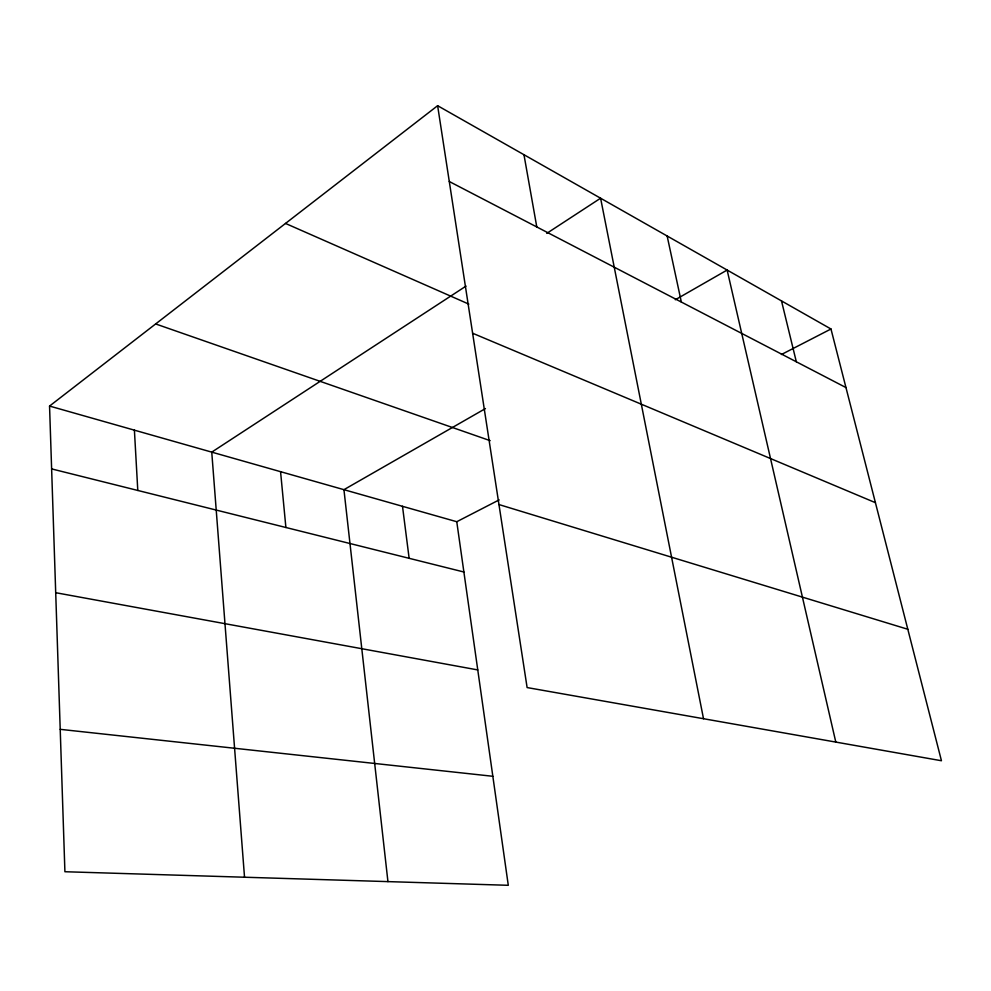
<?xml version="1.0" encoding="UTF-8"?>
<svg xmlns="http://www.w3.org/2000/svg" width="991" height="991" viewBox="0 0 991 991"><rect width="100%" height="100%" fill="white"/><g stroke="black" fill="none" stroke-linecap="round" stroke-linejoin="round"><path stroke-width="1.49" d="M49.55 406.062L456.764 521.724L508.284 885.297L64.91 871.733L49.55 406.062L437.626 105.703L830.978 329L941.45 760.741L527.113 687.568L437.626 105.703M466.03 286.089L211.752 452.131L244.529 877.233M546.747 233.381L600.596 198.212L703.511 718.723M485.429 408.577L343.939 489.678L387.939 881.618M675.305 299.765L727.134 270.048L835.797 742.086M456.764 521.724L499.167 499.885M781.441 354.505L830.978 329M60.216 729.339L492.837 776.287M55.707 592.705L477.761 669.928M51.619 468.904L463.887 572.005M498.969 504.555L907.806 629.273M155.661 323.946L490.186 440.673M472.62 333.236L875.412 502.672M285.507 223.433L468.83 304.113M449.282 181.502L845.967 387.568M781.503 300.905L796.33 361.789M667.141 235.994L681.35 302.057M523.966 154.72L536.788 226.951M402.495 506.302L409.134 558.305M280.564 471.679L285.891 527.497M134.404 430.168L137.786 490.458"/></g></svg>
